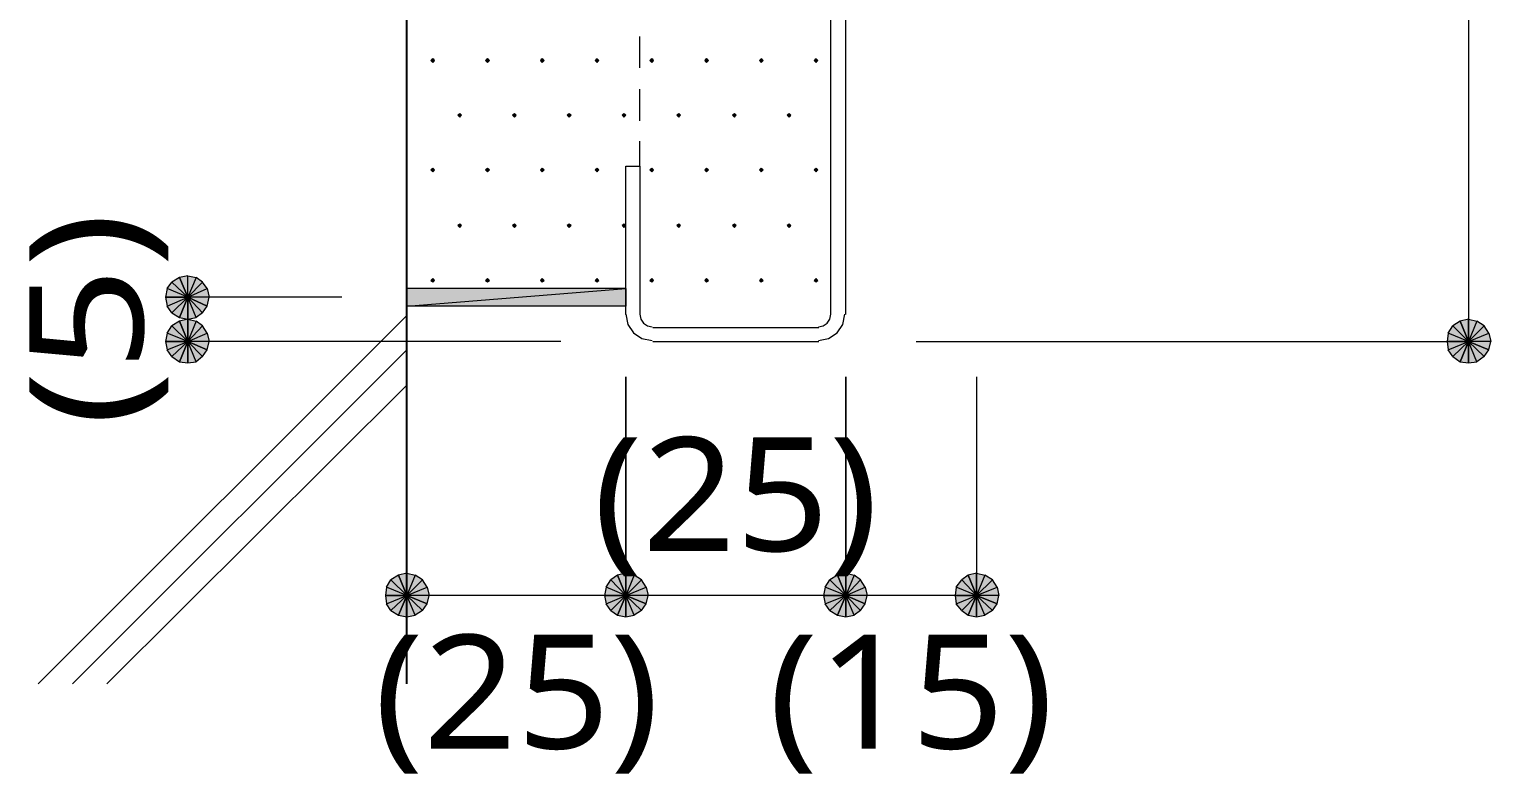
# Model space of a CAD drawing. Header units: millimetres. Extents: x 0 to 420, y 0 to 297.
# Drawn here: x 304.97 to 338.31, y 198.71 to 215.71 of the extents above; entities that cross this region are included whole.
import ezdxf
from ezdxf.enums import TextEntityAlignment as Align

# ---------------------------------------------------------------- set-up
doc = ezdxf.new("R2010")
doc.units = ezdxf.units.MM
doc.styles.add('kst32b', font='NotoSansJP-Variable.ttf')

msp = doc.modelspace()

# ---------------------------------------------------------------- hatches: boundary and pattern name
for points in [[(314.177, 215.032), (314.156, 215.011), (314.135, 214.99), (314.156, 214.969), (314.177, 214.947), (314.198, 214.969), (314.219, 214.99), (314.198, 215.011), (314.177, 215.032)], [(315.426, 215.032), (315.404, 215.011), (315.383, 214.99), (315.404, 214.969), (315.426, 214.947), (315.447, 214.969), (315.468, 214.99), (315.447, 215.011), (315.426, 215.032)], [(316.675, 215.032), (316.653, 215.011), (316.632, 214.99), (316.653, 214.969), (316.675, 214.947), (316.696, 214.969), (316.717, 214.99), (316.696, 215.011), (316.675, 215.032)], [(317.923, 215.032), (317.902, 215.011), (317.881, 214.99), (317.902, 214.969), (317.923, 214.947), (317.945, 214.969), (317.966, 214.99), (317.945, 215.011), (317.923, 215.032)], [(319.172, 215.032), (319.151, 215.011), (319.13, 214.99), (319.151, 214.969), (319.172, 214.947), (319.193, 214.969), (319.214, 214.99), (319.193, 215.011), (319.172, 215.032)], [(320.421, 215.032), (320.4, 215.011), (320.379, 214.99), (320.4, 214.969), (320.421, 214.947), (320.442, 214.969), (320.463, 214.99), (320.442, 215.011), (320.421, 215.032)], [(321.67, 215.032), (321.649, 215.011), (321.628, 214.99), (321.649, 214.969), (321.67, 214.947), (321.691, 214.969), (321.712, 214.99), (321.691, 215.011), (321.67, 215.032)], [(322.919, 215.032), (322.898, 215.011), (322.876, 214.99), (322.898, 214.969), (322.919, 214.947), (322.94, 214.969), (322.961, 214.99), (322.94, 215.011), (322.919, 215.032)], [(314.791, 213.783), (314.77, 213.762), (314.748, 213.741), (314.77, 213.72), (314.791, 213.699), (314.812, 213.72), (314.833, 213.741), (314.812, 213.762), (314.791, 213.783)], [(316.039, 213.783), (316.018, 213.762), (315.997, 213.741), (316.018, 213.72), (316.039, 213.699), (316.061, 213.72), (316.082, 213.741), (316.061, 213.762), (316.039, 213.783)], [(317.288, 213.783), (317.267, 213.762), (317.246, 213.741), (317.267, 213.72), (317.288, 213.699), (317.309, 213.72), (317.331, 213.741), (317.309, 213.762), (317.288, 213.783)], [(318.537, 213.783), (318.516, 213.762), (318.495, 213.741), (318.516, 213.72), (318.537, 213.699), (318.558, 213.72), (318.579, 213.741), (318.558, 213.762), (318.537, 213.783)], [(319.786, 213.783), (319.765, 213.762), (319.744, 213.741), (319.765, 213.72), (319.786, 213.699), (319.807, 213.72), (319.828, 213.741), (319.807, 213.762), (319.786, 213.783)], [(321.056, 213.783), (321.035, 213.762), (321.014, 213.741), (321.035, 213.72), (321.056, 213.699), (321.077, 213.72), (321.098, 213.741), (321.077, 213.762), (321.056, 213.783)], [(322.305, 213.783), (322.284, 213.762), (322.262, 213.741), (322.284, 213.72), (322.305, 213.699), (322.326, 213.72), (322.347, 213.741), (322.326, 213.762), (322.305, 213.783)], [(314.177, 212.534), (314.156, 212.513), (314.135, 212.492), (314.156, 212.471), (314.177, 212.45), (314.198, 212.471), (314.219, 212.492), (314.198, 212.513), (314.177, 212.534)], [(315.426, 212.534), (315.404, 212.513), (315.383, 212.492), (315.404, 212.471), (315.426, 212.45), (315.447, 212.471), (315.468, 212.492), (315.447, 212.513), (315.426, 212.534)], [(316.675, 212.534), (316.653, 212.513), (316.632, 212.492), (316.653, 212.471), (316.675, 212.45), (316.696, 212.471), (316.717, 212.492), (316.696, 212.513), (316.675, 212.534)], [(317.923, 212.534), (317.902, 212.513), (317.881, 212.492), (317.902, 212.471), (317.923, 212.45), (317.945, 212.471), (317.966, 212.492), (317.945, 212.513), (317.923, 212.534)], [(319.172, 212.534), (319.151, 212.513), (319.13, 212.492), (319.151, 212.471), (319.172, 212.45), (319.193, 212.471), (319.214, 212.492), (319.193, 212.513), (319.172, 212.534)], [(320.421, 212.534), (320.4, 212.513), (320.379, 212.492), (320.4, 212.471), (320.421, 212.45), (320.442, 212.471), (320.463, 212.492), (320.442, 212.513), (320.421, 212.534)], [(321.67, 212.534), (321.649, 212.513), (321.628, 212.492), (321.649, 212.471), (321.67, 212.45), (321.691, 212.471), (321.712, 212.492), (321.691, 212.513), (321.67, 212.534)], [(322.919, 212.534), (322.898, 212.513), (322.876, 212.492), (322.898, 212.471), (322.919, 212.45), (322.94, 212.471), (322.961, 212.492), (322.94, 212.513), (322.919, 212.534)], [(314.791, 211.264), (314.77, 211.243), (314.748, 211.222), (314.77, 211.201), (314.791, 211.18), (314.812, 211.201), (314.833, 211.222), (314.812, 211.243), (314.791, 211.264)], [(316.039, 211.264), (316.018, 211.243), (315.997, 211.222), (316.018, 211.201), (316.039, 211.18), (316.061, 211.201), (316.082, 211.222), (316.061, 211.243), (316.039, 211.264)], [(317.288, 211.264), (317.267, 211.243), (317.246, 211.222), (317.267, 211.201), (317.288, 211.18), (317.309, 211.201), (317.331, 211.222), (317.309, 211.243), (317.288, 211.264)], [(318.537, 211.264), (318.516, 211.243), (318.495, 211.222), (318.516, 211.201), (318.537, 211.18), (318.558, 211.201), (318.579, 211.222), (318.558, 211.243), (318.537, 211.264)], [(319.786, 211.264), (319.765, 211.243), (319.744, 211.222), (319.765, 211.201), (319.786, 211.18), (319.807, 211.201), (319.828, 211.222), (319.807, 211.243), (319.786, 211.264)], [(321.056, 211.264), (321.035, 211.243), (321.014, 211.222), (321.035, 211.201), (321.056, 211.18), (321.077, 211.201), (321.098, 211.222), (321.077, 211.243), (321.056, 211.264)], [(322.305, 211.264), (322.284, 211.243), (322.262, 211.222), (322.284, 211.201), (322.305, 211.18), (322.326, 211.201), (322.347, 211.222), (322.326, 211.243), (322.305, 211.264)], [(314.177, 210.016), (314.156, 209.995), (314.135, 209.973), (314.156, 209.952), (314.177, 209.931), (314.198, 209.952), (314.219, 209.973), (314.198, 209.995), (314.177, 210.016)], [(315.426, 210.016), (315.404, 209.995), (315.383, 209.973), (315.404, 209.952), (315.426, 209.931), (315.447, 209.952), (315.468, 209.973), (315.447, 209.995), (315.426, 210.016)], [(316.675, 210.016), (316.653, 209.995), (316.632, 209.973), (316.653, 209.952), (316.675, 209.931), (316.696, 209.952), (316.717, 209.973), (316.696, 209.995), (316.675, 210.016)], [(317.923, 210.016), (317.902, 209.995), (317.881, 209.973), (317.902, 209.952), (317.923, 209.931), (317.945, 209.952), (317.966, 209.973), (317.945, 209.995), (317.923, 210.016)], [(319.172, 210.016), (319.151, 209.995), (319.13, 209.973), (319.151, 209.952), (319.172, 209.931), (319.193, 209.952), (319.214, 209.973), (319.193, 209.995), (319.172, 210.016)], [(320.421, 210.016), (320.4, 209.995), (320.379, 209.973), (320.4, 209.952), (320.421, 209.931), (320.442, 209.952), (320.463, 209.973), (320.442, 209.995), (320.421, 210.016)], [(321.67, 210.016), (321.649, 209.995), (321.628, 209.973), (321.649, 209.952), (321.67, 209.931), (321.691, 209.952), (321.712, 209.973), (321.691, 209.995), (321.67, 210.016)], [(322.919, 210.016), (322.898, 209.995), (322.876, 209.973), (322.898, 209.952), (322.919, 209.931), (322.94, 209.952), (322.961, 209.973), (322.94, 209.995), (322.919, 210.016)], [(308.398, 209.127), (308.589, 209.084), (308.589, 209.592), (308.398, 209.127)], [(308.398, 208.111), (308.589, 208.089), (308.589, 208.576), (308.398, 208.111)], [(337.608, 208.111), (337.799, 208.089), (337.799, 208.576), (337.608, 208.111)], [(313.394, 202.332), (313.584, 202.29), (313.584, 202.777), (313.394, 202.332)], [(318.389, 202.332), (318.579, 202.29), (318.579, 202.777), (318.389, 202.332)], [(323.405, 202.332), (323.596, 202.29), (323.596, 202.777), (323.405, 202.332)], [(326.39, 202.332), (326.58, 202.29), (326.58, 202.777), (326.39, 202.332)]]:
    msp.add_hatch(color=7).paths.add_polyline_path(points)
h = msp.add_hatch(color=7)
h.paths.add_polyline_path([(308.398, 210.037), (308.229, 209.931), (308.589, 209.592), (308.398, 210.037)])
h.paths.add_polyline_path([(308.229, 209.931), (308.589, 209.592), (308.123, 209.783), (308.229, 209.931)])
h.paths.add_polyline_path([(308.589, 209.592), (308.123, 209.783), (308.081, 209.592), (308.589, 209.592)])
h = msp.add_hatch(color=7)
h.paths.add_polyline_path([(308.928, 209.931), (308.779, 210.037), (308.589, 209.592), (308.928, 209.931)])
h.paths.add_polyline_path([(308.779, 210.037), (308.589, 209.592), (308.589, 210.079), (308.779, 210.037)])
h.paths.add_polyline_path([(308.589, 209.592), (308.589, 210.079), (308.398, 210.037), (308.589, 209.592)])
h = msp.add_hatch(color=7)
h.paths.add_polyline_path([(309.033, 209.381), (309.076, 209.592), (308.589, 209.592), (309.033, 209.381)])
h.paths.add_polyline_path([(309.076, 209.592), (308.589, 209.592), (309.033, 209.783), (309.076, 209.592)])
h.paths.add_polyline_path([(308.589, 209.592), (309.033, 209.783), (308.928, 209.931), (308.589, 209.592)])
h = msp.add_hatch(color=7)
h.paths.add_polyline_path([(313.584, 209.783), (313.584, 209.381), (318.579, 209.783), (313.584, 209.783)])
h.paths.add_polyline_path([(313.584, 209.381), (318.579, 209.783), (318.579, 209.381), (313.584, 209.381)])
h = msp.add_hatch(color=7)
h.paths.add_polyline_path([(308.081, 209.592), (308.123, 209.381), (308.589, 209.592), (308.081, 209.592)])
h.paths.add_polyline_path([(308.123, 209.381), (308.589, 209.592), (308.229, 209.232), (308.123, 209.381)])
h.paths.add_polyline_path([(308.589, 209.592), (308.229, 209.232), (308.398, 209.127), (308.589, 209.592)])
h = msp.add_hatch(color=7)
h.paths.add_polyline_path([(308.589, 209.084), (308.779, 209.127), (308.589, 209.592), (308.589, 209.084)])
h.paths.add_polyline_path([(308.779, 209.127), (308.589, 209.592), (308.928, 209.232), (308.779, 209.127)])
h.paths.add_polyline_path([(308.589, 209.592), (308.928, 209.232), (309.033, 209.381), (308.589, 209.592)])
h = msp.add_hatch(color=7)
h.paths.add_polyline_path([(308.398, 209.042), (308.229, 208.936), (308.589, 208.576), (308.398, 209.042)])
h.paths.add_polyline_path([(308.229, 208.936), (308.589, 208.576), (308.123, 208.767), (308.229, 208.936)])
h.paths.add_polyline_path([(308.589, 208.576), (308.123, 208.767), (308.081, 208.576), (308.589, 208.576)])
h = msp.add_hatch(color=7)
h.paths.add_polyline_path([(308.928, 208.936), (308.779, 209.042), (308.589, 208.576), (308.928, 208.936)])
h.paths.add_polyline_path([(308.779, 209.042), (308.589, 208.576), (308.589, 209.084), (308.779, 209.042)])
h.paths.add_polyline_path([(308.589, 208.576), (308.589, 209.084), (308.398, 209.042), (308.589, 208.576)])
h = msp.add_hatch(color=7)
h.paths.add_polyline_path([(337.608, 209.042), (337.439, 208.936), (337.799, 208.576), (337.608, 209.042)])
h.paths.add_polyline_path([(337.439, 208.936), (337.799, 208.576), (337.333, 208.767), (337.439, 208.936)])
h.paths.add_polyline_path([(337.799, 208.576), (337.333, 208.767), (337.312, 208.576), (337.799, 208.576)])
h = msp.add_hatch(color=7)
h.paths.add_polyline_path([(338.159, 208.936), (337.989, 209.042), (337.799, 208.576), (338.159, 208.936)])
h.paths.add_polyline_path([(337.989, 209.042), (337.799, 208.576), (337.799, 209.084), (337.989, 209.042)])
h.paths.add_polyline_path([(337.799, 208.576), (337.799, 209.084), (337.608, 209.042), (337.799, 208.576)])
h = msp.add_hatch(color=7)
h.paths.add_polyline_path([(309.033, 208.386), (309.076, 208.576), (308.589, 208.576), (309.033, 208.386)])
h.paths.add_polyline_path([(309.076, 208.576), (308.589, 208.576), (309.033, 208.767), (309.076, 208.576)])
h.paths.add_polyline_path([(308.589, 208.576), (309.033, 208.767), (308.928, 208.936), (308.589, 208.576)])
h = msp.add_hatch(color=7)
h.paths.add_polyline_path([(338.264, 208.386), (338.307, 208.576), (337.799, 208.576), (338.264, 208.386)])
h.paths.add_polyline_path([(338.307, 208.576), (337.799, 208.576), (338.264, 208.767), (338.307, 208.576)])
h.paths.add_polyline_path([(337.799, 208.576), (338.264, 208.767), (338.159, 208.936), (337.799, 208.576)])
h = msp.add_hatch(color=7)
h.paths.add_polyline_path([(308.081, 208.576), (308.123, 208.386), (308.589, 208.576), (308.081, 208.576)])
h.paths.add_polyline_path([(308.123, 208.386), (308.589, 208.576), (308.229, 208.238), (308.123, 208.386)])
h.paths.add_polyline_path([(308.589, 208.576), (308.229, 208.238), (308.398, 208.111), (308.589, 208.576)])
h = msp.add_hatch(color=7)
h.paths.add_polyline_path([(308.589, 208.089), (308.779, 208.111), (308.589, 208.576), (308.589, 208.089)])
h.paths.add_polyline_path([(308.779, 208.111), (308.589, 208.576), (308.928, 208.238), (308.779, 208.111)])
h.paths.add_polyline_path([(308.589, 208.576), (308.928, 208.238), (309.033, 208.386), (308.589, 208.576)])
h = msp.add_hatch(color=7)
h.paths.add_polyline_path([(337.312, 208.576), (337.333, 208.386), (337.799, 208.576), (337.312, 208.576)])
h.paths.add_polyline_path([(337.333, 208.386), (337.799, 208.576), (337.439, 208.238), (337.333, 208.386)])
h.paths.add_polyline_path([(337.799, 208.576), (337.439, 208.238), (337.608, 208.111), (337.799, 208.576)])
h = msp.add_hatch(color=7)
h.paths.add_polyline_path([(337.799, 208.089), (337.989, 208.111), (337.799, 208.576), (337.799, 208.089)])
h.paths.add_polyline_path([(337.989, 208.111), (337.799, 208.576), (338.159, 208.238), (337.989, 208.111)])
h.paths.add_polyline_path([(337.799, 208.576), (338.159, 208.238), (338.264, 208.386), (337.799, 208.576)])
h = msp.add_hatch(color=7)
h.paths.add_polyline_path([(313.394, 203.242), (313.224, 203.137), (313.584, 202.777), (313.394, 203.242)])
h.paths.add_polyline_path([(313.224, 203.137), (313.584, 202.777), (313.119, 202.967), (313.224, 203.137)])
h.paths.add_polyline_path([(313.584, 202.777), (313.119, 202.967), (313.097, 202.777), (313.584, 202.777)])
h = msp.add_hatch(color=7)
h.paths.add_polyline_path([(313.944, 203.137), (313.775, 203.242), (313.584, 202.777), (313.944, 203.137)])
h.paths.add_polyline_path([(313.775, 203.242), (313.584, 202.777), (313.584, 203.285), (313.775, 203.242)])
h.paths.add_polyline_path([(313.584, 202.777), (313.584, 203.285), (313.394, 203.242), (313.584, 202.777)])
h = msp.add_hatch(color=7)
h.paths.add_polyline_path([(314.05, 202.586), (314.092, 202.777), (313.584, 202.777), (314.05, 202.586)])
h.paths.add_polyline_path([(314.092, 202.777), (313.584, 202.777), (314.05, 202.967), (314.092, 202.777)])
h.paths.add_polyline_path([(313.584, 202.777), (314.05, 202.967), (313.944, 203.137), (313.584, 202.777)])
h = msp.add_hatch(color=7)
h.paths.add_polyline_path([(318.389, 203.242), (318.241, 203.137), (318.579, 202.777), (318.389, 203.242)])
h.paths.add_polyline_path([(318.241, 203.137), (318.579, 202.777), (318.135, 202.967), (318.241, 203.137)])
h.paths.add_polyline_path([(318.579, 202.777), (318.135, 202.967), (318.093, 202.777), (318.579, 202.777)])
h = msp.add_hatch(color=7)
h.paths.add_polyline_path([(318.939, 203.137), (318.77, 203.242), (318.579, 202.777), (318.939, 203.137)])
h.paths.add_polyline_path([(318.77, 203.242), (318.579, 202.777), (318.579, 203.285), (318.77, 203.242)])
h.paths.add_polyline_path([(318.579, 202.777), (318.579, 203.285), (318.389, 203.242), (318.579, 202.777)])
h = msp.add_hatch(color=7)
h.paths.add_polyline_path([(319.045, 202.586), (319.087, 202.777), (318.579, 202.777), (319.045, 202.586)])
h.paths.add_polyline_path([(319.087, 202.777), (318.579, 202.777), (319.045, 202.967), (319.087, 202.777)])
h.paths.add_polyline_path([(318.579, 202.777), (319.045, 202.967), (318.939, 203.137), (318.579, 202.777)])
h = msp.add_hatch(color=7)
h.paths.add_polyline_path([(323.405, 203.242), (323.236, 203.137), (323.596, 202.777), (323.405, 203.242)])
h.paths.add_polyline_path([(323.236, 203.137), (323.596, 202.777), (323.13, 202.967), (323.236, 203.137)])
h.paths.add_polyline_path([(323.596, 202.777), (323.13, 202.967), (323.088, 202.777), (323.596, 202.777)])
h = msp.add_hatch(color=7)
h.paths.add_polyline_path([(323.935, 203.137), (323.787, 203.242), (323.596, 202.777), (323.935, 203.137)])
h.paths.add_polyline_path([(323.787, 203.242), (323.596, 202.777), (323.596, 203.285), (323.787, 203.242)])
h.paths.add_polyline_path([(323.596, 202.777), (323.596, 203.285), (323.405, 203.242), (323.596, 202.777)])
h = msp.add_hatch(color=7)
h.paths.add_polyline_path([(324.041, 202.586), (324.083, 202.777), (323.596, 202.777), (324.041, 202.586)])
h.paths.add_polyline_path([(324.083, 202.777), (323.596, 202.777), (324.041, 202.967), (324.083, 202.777)])
h.paths.add_polyline_path([(323.596, 202.777), (324.041, 202.967), (323.935, 203.137), (323.596, 202.777)])
h = msp.add_hatch(color=7)
h.paths.add_polyline_path([(326.39, 203.242), (326.242, 203.137), (326.58, 202.777), (326.39, 203.242)])
h.paths.add_polyline_path([(326.242, 203.137), (326.58, 202.777), (326.115, 202.967), (326.242, 203.137)])
h.paths.add_polyline_path([(326.58, 202.777), (326.115, 202.967), (326.094, 202.777), (326.58, 202.777)])
h = msp.add_hatch(color=7)
h.paths.add_polyline_path([(326.94, 203.137), (326.771, 203.242), (326.58, 202.777), (326.94, 203.137)])
h.paths.add_polyline_path([(326.771, 203.242), (326.58, 202.777), (326.58, 203.285), (326.771, 203.242)])
h.paths.add_polyline_path([(326.58, 202.777), (326.58, 203.285), (326.39, 203.242), (326.58, 202.777)])
h = msp.add_hatch(color=7)
h.paths.add_polyline_path([(327.046, 202.586), (327.088, 202.777), (326.58, 202.777), (327.046, 202.586)])
h.paths.add_polyline_path([(327.088, 202.777), (326.58, 202.777), (327.046, 202.967), (327.088, 202.777)])
h.paths.add_polyline_path([(326.58, 202.777), (327.046, 202.967), (326.94, 203.137), (326.58, 202.777)])
h = msp.add_hatch(color=7)
h.paths.add_polyline_path([(313.097, 202.777), (313.119, 202.586), (313.584, 202.777), (313.097, 202.777)])
h.paths.add_polyline_path([(313.119, 202.586), (313.584, 202.777), (313.224, 202.438), (313.119, 202.586)])
h.paths.add_polyline_path([(313.584, 202.777), (313.224, 202.438), (313.394, 202.332), (313.584, 202.777)])
h = msp.add_hatch(color=7)
h.paths.add_polyline_path([(313.584, 202.29), (313.775, 202.332), (313.584, 202.777), (313.584, 202.29)])
h.paths.add_polyline_path([(313.775, 202.332), (313.584, 202.777), (313.944, 202.438), (313.775, 202.332)])
h.paths.add_polyline_path([(313.584, 202.777), (313.944, 202.438), (314.05, 202.586), (313.584, 202.777)])
h = msp.add_hatch(color=7)
h.paths.add_polyline_path([(318.093, 202.777), (318.135, 202.586), (318.579, 202.777), (318.093, 202.777)])
h.paths.add_polyline_path([(318.135, 202.586), (318.579, 202.777), (318.241, 202.438), (318.135, 202.586)])
h.paths.add_polyline_path([(318.579, 202.777), (318.241, 202.438), (318.389, 202.332), (318.579, 202.777)])
h = msp.add_hatch(color=7)
h.paths.add_polyline_path([(318.579, 202.29), (318.77, 202.332), (318.579, 202.777), (318.579, 202.29)])
h.paths.add_polyline_path([(318.77, 202.332), (318.579, 202.777), (318.939, 202.438), (318.77, 202.332)])
h.paths.add_polyline_path([(318.579, 202.777), (318.939, 202.438), (319.045, 202.586), (318.579, 202.777)])
h = msp.add_hatch(color=7)
h.paths.add_polyline_path([(323.088, 202.777), (323.13, 202.586), (323.596, 202.777), (323.088, 202.777)])
h.paths.add_polyline_path([(323.13, 202.586), (323.596, 202.777), (323.236, 202.438), (323.13, 202.586)])
h.paths.add_polyline_path([(323.596, 202.777), (323.236, 202.438), (323.405, 202.332), (323.596, 202.777)])
h = msp.add_hatch(color=7)
h.paths.add_polyline_path([(323.596, 202.29), (323.787, 202.332), (323.596, 202.777), (323.596, 202.29)])
h.paths.add_polyline_path([(323.787, 202.332), (323.596, 202.777), (323.935, 202.438), (323.787, 202.332)])
h.paths.add_polyline_path([(323.596, 202.777), (323.935, 202.438), (324.041, 202.586), (323.596, 202.777)])
h = msp.add_hatch(color=7)
h.paths.add_polyline_path([(326.094, 202.777), (326.115, 202.586), (326.58, 202.777), (326.094, 202.777)])
h.paths.add_polyline_path([(326.115, 202.586), (326.58, 202.777), (326.242, 202.438), (326.115, 202.586)])
h.paths.add_polyline_path([(326.58, 202.777), (326.242, 202.438), (326.39, 202.332), (326.58, 202.777)])
h = msp.add_hatch(color=7)
h.paths.add_polyline_path([(326.58, 202.29), (326.771, 202.332), (326.58, 202.777), (326.58, 202.29)])
h.paths.add_polyline_path([(326.771, 202.332), (326.58, 202.777), (326.94, 202.438), (326.771, 202.332)])
h.paths.add_polyline_path([(326.58, 202.777), (326.94, 202.438), (327.046, 202.586), (326.58, 202.777)])

# ---------------------------------------------------------------- linework, layer by layer
at = {"lineweight": 13}
for points in [[(337.799, 234.971), (337.799, 208.576)], [(323.257, 209.19), (323.257, 217.509)], [(323.596, 209.19), (323.596, 217.509)], [(318.897, 214.821), (318.897, 215.54)], [(318.897, 213.614), (318.897, 214.334)], [(318.897, 212.577), (318.897, 213.148)], [(318.579, 209.19), (318.579, 212.577), (318.897, 212.577), (318.897, 209.19)], [(312.103, 209.592), (308.589, 209.592)], [(308.589, 209.592), (308.589, 208.576)], [(313.584, 209.169), (305.181, 200.766)], [(318.579, 209.201), (318.627, 208.966), (318.756, 208.774), (318.948, 208.645), (319.183, 208.597)], [(318.897, 209.201), (318.919, 209.09), (318.981, 208.999), (319.072, 208.937), (319.183, 208.915)], [(322.972, 208.597), (323.206, 208.645), (323.398, 208.774), (323.527, 208.966), (323.575, 209.201)], [(322.972, 208.915), (323.083, 208.937), (323.174, 208.999), (323.235, 209.09), (323.257, 209.201)], [(319.193, 208.894), (322.982, 208.894)], [(313.584, 208.386), (305.964, 200.766)], [(317.098, 208.576), (308.589, 208.576)], [(319.193, 208.576), (322.982, 208.576)], [(325.205, 208.576), (337.799, 208.576)], [(326.58, 207.772), (326.58, 202.777)], [(313.584, 207.581), (306.747, 200.766)], [(326.58, 202.777), (323.596, 202.777), (318.579, 202.777), (313.584, 202.777)]]:
    msp.add_lwpolyline(points, dxfattribs=at)
at = {"lineweight": 25}
msp.add_lwpolyline([(313.584, 200.766), (313.584, 232.981)], dxfattribs=at)
at = {"lineweight": 0}
for points in [[(314.177, 215.032), (314.156, 215.011), (314.135, 214.99), (314.156, 214.969), (314.177, 214.947), (314.198, 214.969), (314.219, 214.99), (314.198, 215.011)], [(315.426, 215.032), (315.404, 215.011), (315.383, 214.99), (315.404, 214.969), (315.426, 214.947), (315.447, 214.969), (315.468, 214.99), (315.447, 215.011)], [(316.675, 215.032), (316.653, 215.011), (316.632, 214.99), (316.653, 214.969), (316.675, 214.947), (316.696, 214.969), (316.717, 214.99), (316.696, 215.011)], [(317.923, 215.032), (317.902, 215.011), (317.881, 214.99), (317.902, 214.969), (317.923, 214.947), (317.945, 214.969), (317.966, 214.99), (317.945, 215.011)], [(319.172, 215.032), (319.151, 215.011), (319.13, 214.99), (319.151, 214.969), (319.172, 214.947), (319.193, 214.969), (319.214, 214.99), (319.193, 215.011)], [(320.421, 215.032), (320.4, 215.011), (320.379, 214.99), (320.4, 214.969), (320.421, 214.947), (320.442, 214.969), (320.463, 214.99), (320.442, 215.011)], [(321.67, 215.032), (321.649, 215.011), (321.628, 214.99), (321.649, 214.969), (321.67, 214.947), (321.691, 214.969), (321.712, 214.99), (321.691, 215.011)], [(322.919, 215.032), (322.898, 215.011), (322.876, 214.99), (322.898, 214.969), (322.919, 214.947), (322.94, 214.969), (322.961, 214.99), (322.94, 215.011)], [(314.791, 213.783), (314.77, 213.762), (314.748, 213.741), (314.77, 213.72), (314.791, 213.699), (314.812, 213.72), (314.833, 213.741), (314.812, 213.762)], [(316.039, 213.783), (316.018, 213.762), (315.997, 213.741), (316.018, 213.72), (316.039, 213.699), (316.061, 213.72), (316.082, 213.741), (316.061, 213.762)], [(317.288, 213.783), (317.267, 213.762), (317.246, 213.741), (317.267, 213.72), (317.288, 213.699), (317.309, 213.72), (317.331, 213.741), (317.309, 213.762)], [(318.537, 213.783), (318.516, 213.762), (318.495, 213.741), (318.516, 213.72), (318.537, 213.699), (318.558, 213.72), (318.579, 213.741), (318.558, 213.762)], [(319.786, 213.783), (319.765, 213.762), (319.744, 213.741), (319.765, 213.72), (319.786, 213.699), (319.807, 213.72), (319.828, 213.741), (319.807, 213.762)], [(321.056, 213.783), (321.035, 213.762), (321.014, 213.741), (321.035, 213.72), (321.056, 213.699), (321.077, 213.72), (321.098, 213.741), (321.077, 213.762)], [(322.305, 213.783), (322.284, 213.762), (322.262, 213.741), (322.284, 213.72), (322.305, 213.699), (322.326, 213.72), (322.347, 213.741), (322.326, 213.762)], [(314.177, 212.534), (314.156, 212.513), (314.135, 212.492), (314.156, 212.471), (314.177, 212.45), (314.198, 212.471), (314.219, 212.492), (314.198, 212.513)], [(315.426, 212.534), (315.404, 212.513), (315.383, 212.492), (315.404, 212.471), (315.426, 212.45), (315.447, 212.471), (315.468, 212.492), (315.447, 212.513)], [(316.675, 212.534), (316.653, 212.513), (316.632, 212.492), (316.653, 212.471), (316.675, 212.45), (316.696, 212.471), (316.717, 212.492), (316.696, 212.513)], [(317.923, 212.534), (317.902, 212.513), (317.881, 212.492), (317.902, 212.471), (317.923, 212.45), (317.945, 212.471), (317.966, 212.492), (317.945, 212.513)], [(319.172, 212.534), (319.151, 212.513), (319.13, 212.492), (319.151, 212.471), (319.172, 212.45), (319.193, 212.471), (319.214, 212.492), (319.193, 212.513)], [(320.421, 212.534), (320.4, 212.513), (320.379, 212.492), (320.4, 212.471), (320.421, 212.45), (320.442, 212.471), (320.463, 212.492), (320.442, 212.513)], [(321.67, 212.534), (321.649, 212.513), (321.628, 212.492), (321.649, 212.471), (321.67, 212.45), (321.691, 212.471), (321.712, 212.492), (321.691, 212.513)], [(322.919, 212.534), (322.898, 212.513), (322.876, 212.492), (322.898, 212.471), (322.919, 212.45), (322.94, 212.471), (322.961, 212.492), (322.94, 212.513)], [(314.791, 211.264), (314.77, 211.243), (314.748, 211.222), (314.77, 211.201), (314.791, 211.18), (314.812, 211.201), (314.833, 211.222), (314.812, 211.243)], [(316.039, 211.264), (316.018, 211.243), (315.997, 211.222), (316.018, 211.201), (316.039, 211.18), (316.061, 211.201), (316.082, 211.222), (316.061, 211.243)], [(317.288, 211.264), (317.267, 211.243), (317.246, 211.222), (317.267, 211.201), (317.288, 211.18), (317.309, 211.201), (317.331, 211.222), (317.309, 211.243)], [(318.537, 211.264), (318.516, 211.243), (318.495, 211.222), (318.516, 211.201), (318.537, 211.18), (318.558, 211.201), (318.579, 211.222), (318.558, 211.243)], [(319.786, 211.264), (319.765, 211.243), (319.744, 211.222), (319.765, 211.201), (319.786, 211.18), (319.807, 211.201), (319.828, 211.222), (319.807, 211.243)], [(321.056, 211.264), (321.035, 211.243), (321.014, 211.222), (321.035, 211.201), (321.056, 211.18), (321.077, 211.201), (321.098, 211.222), (321.077, 211.243)], [(322.305, 211.264), (322.284, 211.243), (322.262, 211.222), (322.284, 211.201), (322.305, 211.18), (322.326, 211.201), (322.347, 211.222), (322.326, 211.243)], [(308.398, 210.037), (308.229, 209.931), (308.589, 209.592)], [(308.589, 209.592), (308.589, 210.079), (308.398, 210.037)], [(308.779, 210.037), (308.589, 209.592), (308.589, 210.079)], [(308.928, 209.931), (308.779, 210.037), (308.589, 209.592)], [(314.177, 210.016), (314.156, 209.995), (314.135, 209.973), (314.156, 209.952), (314.177, 209.931), (314.198, 209.952), (314.219, 209.973), (314.198, 209.995)], [(315.426, 210.016), (315.404, 209.995), (315.383, 209.973), (315.404, 209.952), (315.426, 209.931), (315.447, 209.952), (315.468, 209.973), (315.447, 209.995)], [(316.675, 210.016), (316.653, 209.995), (316.632, 209.973), (316.653, 209.952), (316.675, 209.931), (316.696, 209.952), (316.717, 209.973), (316.696, 209.995)], [(317.923, 210.016), (317.902, 209.995), (317.881, 209.973), (317.902, 209.952), (317.923, 209.931), (317.945, 209.952), (317.966, 209.973), (317.945, 209.995)], [(319.172, 210.016), (319.151, 209.995), (319.13, 209.973), (319.151, 209.952), (319.172, 209.931), (319.193, 209.952), (319.214, 209.973), (319.193, 209.995)], [(320.421, 210.016), (320.4, 209.995), (320.379, 209.973), (320.4, 209.952), (320.421, 209.931), (320.442, 209.952), (320.463, 209.973), (320.442, 209.995)], [(321.67, 210.016), (321.649, 209.995), (321.628, 209.973), (321.649, 209.952), (321.67, 209.931), (321.691, 209.952), (321.712, 209.973), (321.691, 209.995)], [(322.919, 210.016), (322.898, 209.995), (322.876, 209.973), (322.898, 209.952), (322.919, 209.931), (322.94, 209.952), (322.961, 209.973), (322.94, 209.995)], [(308.589, 209.592), (308.123, 209.783), (308.081, 209.592)], [(308.229, 209.931), (308.589, 209.592), (308.123, 209.783)], [(308.589, 209.592), (309.033, 209.783), (308.928, 209.931)], [(309.076, 209.592), (308.589, 209.592), (309.033, 209.783)], [(313.584, 209.783), (313.584, 209.381), (318.579, 209.783)], [(313.584, 209.381), (318.579, 209.783), (318.579, 209.381)], [(308.081, 209.592), (308.123, 209.381), (308.589, 209.592)], [(308.123, 209.381), (308.589, 209.592), (308.229, 209.232)], [(308.589, 209.592), (308.229, 209.232), (308.398, 209.127)], [(308.398, 209.127), (308.589, 209.084), (308.589, 209.592)], [(308.589, 209.084), (308.779, 209.127), (308.589, 209.592)], [(308.779, 209.127), (308.589, 209.592), (308.928, 209.232)], [(308.589, 209.592), (308.928, 209.232), (309.033, 209.381)], [(309.033, 209.381), (309.076, 209.592), (308.589, 209.592)], [(308.398, 209.042), (308.229, 208.936), (308.589, 208.576)], [(308.589, 208.576), (308.589, 209.084), (308.398, 209.042)], [(308.779, 209.042), (308.589, 208.576), (308.589, 209.084)], [(308.928, 208.936), (308.779, 209.042), (308.589, 208.576)], [(337.608, 209.042), (337.439, 208.936), (337.799, 208.576)], [(337.799, 208.576), (337.799, 209.084), (337.608, 209.042)], [(337.989, 209.042), (337.799, 208.576), (337.799, 209.084)], [(338.159, 208.936), (337.989, 209.042), (337.799, 208.576)], [(308.589, 208.576), (308.123, 208.767), (308.081, 208.576)], [(308.229, 208.936), (308.589, 208.576), (308.123, 208.767)], [(308.589, 208.576), (309.033, 208.767), (308.928, 208.936)], [(309.076, 208.576), (308.589, 208.576), (309.033, 208.767)], [(337.799, 208.576), (337.333, 208.767), (337.312, 208.576)], [(337.439, 208.936), (337.799, 208.576), (337.333, 208.767)], [(337.799, 208.576), (338.264, 208.767), (338.159, 208.936)], [(338.307, 208.576), (337.799, 208.576), (338.264, 208.767)], [(308.081, 208.576), (308.123, 208.386), (308.589, 208.576)], [(308.123, 208.386), (308.589, 208.576), (308.229, 208.238)], [(308.589, 208.576), (308.229, 208.238), (308.398, 208.111)], [(308.398, 208.111), (308.589, 208.089), (308.589, 208.576)], [(308.589, 208.089), (308.779, 208.111), (308.589, 208.576)], [(308.779, 208.111), (308.589, 208.576), (308.928, 208.238)], [(308.589, 208.576), (308.928, 208.238), (309.033, 208.386)], [(309.033, 208.386), (309.076, 208.576), (308.589, 208.576)], [(337.312, 208.576), (337.333, 208.386), (337.799, 208.576)], [(337.333, 208.386), (337.799, 208.576), (337.439, 208.238)], [(337.799, 208.576), (337.439, 208.238), (337.608, 208.111)], [(337.608, 208.111), (337.799, 208.089), (337.799, 208.576)], [(337.799, 208.089), (337.989, 208.111), (337.799, 208.576)], [(337.989, 208.111), (337.799, 208.576), (338.159, 208.238)], [(337.799, 208.576), (338.159, 208.238), (338.264, 208.386)], [(338.264, 208.386), (338.307, 208.576), (337.799, 208.576)], [(313.224, 203.137), (313.584, 202.777), (313.119, 202.967)], [(313.394, 203.242), (313.224, 203.137), (313.584, 202.777)], [(313.584, 202.777), (313.584, 203.285), (313.394, 203.242)], [(313.775, 203.242), (313.584, 202.777), (313.584, 203.285)], [(313.944, 203.137), (313.775, 203.242), (313.584, 202.777)], [(313.584, 202.777), (314.05, 202.967), (313.944, 203.137)], [(318.241, 203.137), (318.579, 202.777), (318.135, 202.967)], [(318.389, 203.242), (318.241, 203.137), (318.579, 202.777)], [(318.579, 202.777), (318.579, 203.285), (318.389, 203.242)], [(318.77, 203.242), (318.579, 202.777), (318.579, 203.285)], [(318.939, 203.137), (318.77, 203.242), (318.579, 202.777)], [(318.579, 202.777), (319.045, 202.967), (318.939, 203.137)], [(323.236, 203.137), (323.596, 202.777), (323.13, 202.967)], [(323.405, 203.242), (323.236, 203.137), (323.596, 202.777)], [(323.596, 202.777), (323.596, 203.285), (323.405, 203.242)], [(323.787, 203.242), (323.596, 202.777), (323.596, 203.285)], [(323.935, 203.137), (323.787, 203.242), (323.596, 202.777)], [(323.596, 202.777), (324.041, 202.967), (323.935, 203.137)], [(326.242, 203.137), (326.58, 202.777), (326.115, 202.967)], [(326.39, 203.242), (326.242, 203.137), (326.58, 202.777)], [(326.58, 202.777), (326.58, 203.285), (326.39, 203.242)], [(326.771, 203.242), (326.58, 202.777), (326.58, 203.285)], [(326.94, 203.137), (326.771, 203.242), (326.58, 202.777)], [(326.58, 202.777), (327.046, 202.967), (326.94, 203.137)], [(313.584, 202.777), (313.119, 202.967), (313.097, 202.777)], [(313.097, 202.777), (313.119, 202.586), (313.584, 202.777)], [(313.119, 202.586), (313.584, 202.777), (313.224, 202.438)], [(313.584, 202.777), (313.224, 202.438), (313.394, 202.332)], [(313.394, 202.332), (313.584, 202.29), (313.584, 202.777)], [(314.092, 202.777), (313.584, 202.777), (314.05, 202.967)], [(313.584, 202.29), (313.775, 202.332), (313.584, 202.777)], [(313.775, 202.332), (313.584, 202.777), (313.944, 202.438)], [(313.584, 202.777), (313.944, 202.438), (314.05, 202.586)], [(314.05, 202.586), (314.092, 202.777), (313.584, 202.777)], [(318.579, 202.777), (318.135, 202.967), (318.093, 202.777)], [(318.093, 202.777), (318.135, 202.586), (318.579, 202.777)], [(318.135, 202.586), (318.579, 202.777), (318.241, 202.438)], [(318.579, 202.777), (318.241, 202.438), (318.389, 202.332)], [(318.389, 202.332), (318.579, 202.29), (318.579, 202.777)], [(319.087, 202.777), (318.579, 202.777), (319.045, 202.967)], [(318.579, 202.29), (318.77, 202.332), (318.579, 202.777)], [(318.77, 202.332), (318.579, 202.777), (318.939, 202.438)], [(318.579, 202.777), (318.939, 202.438), (319.045, 202.586)], [(319.045, 202.586), (319.087, 202.777), (318.579, 202.777)], [(323.596, 202.777), (323.13, 202.967), (323.088, 202.777)], [(323.088, 202.777), (323.13, 202.586), (323.596, 202.777)], [(323.13, 202.586), (323.596, 202.777), (323.236, 202.438)], [(323.596, 202.777), (323.236, 202.438), (323.405, 202.332)], [(323.405, 202.332), (323.596, 202.29), (323.596, 202.777)], [(324.083, 202.777), (323.596, 202.777), (324.041, 202.967)], [(323.596, 202.29), (323.787, 202.332), (323.596, 202.777)], [(323.787, 202.332), (323.596, 202.777), (323.935, 202.438)], [(323.596, 202.777), (323.935, 202.438), (324.041, 202.586)], [(324.041, 202.586), (324.083, 202.777), (323.596, 202.777)], [(326.58, 202.777), (326.115, 202.967), (326.094, 202.777)], [(326.094, 202.777), (326.115, 202.586), (326.58, 202.777)], [(326.115, 202.586), (326.58, 202.777), (326.242, 202.438)], [(326.58, 202.777), (326.242, 202.438), (326.39, 202.332)], [(326.39, 202.332), (326.58, 202.29), (326.58, 202.777)], [(327.088, 202.777), (326.58, 202.777), (327.046, 202.967)], [(326.58, 202.29), (326.771, 202.332), (326.58, 202.777)], [(326.771, 202.332), (326.58, 202.777), (326.94, 202.438)], [(326.58, 202.777), (326.94, 202.438), (327.046, 202.586)], [(327.046, 202.586), (327.088, 202.777), (326.58, 202.777)]]:
    msp.add_lwpolyline(points, close=True, dxfattribs=at)
at = {"lineweight": 13}
for points in [[(318.579, 202.777), (318.579, 207.772)], [(323.596, 202.777), (323.596, 207.772)]]:
    msp.add_lwpolyline(points, close=True, dxfattribs=at)

# ---------------------------------------------------------------- texts
at = {"style": 'kst32b'}
for s, p, p2 in [('(5)', (307.573, 206.65), (307.573, 211.523)), ('(25)', (317.839, 203.793), (324.336, 203.793)), ('(25)', (312.843, 199.284), (319.341, 199.284)), ('(15)', (321.839, 199.284), (328.336, 199.284))]:
    msp.add_text(s, height=2.5989, dxfattribs=at).set_placement(p, p2, align=Align.FIT)

doc.saveas('drawing.dxf')
